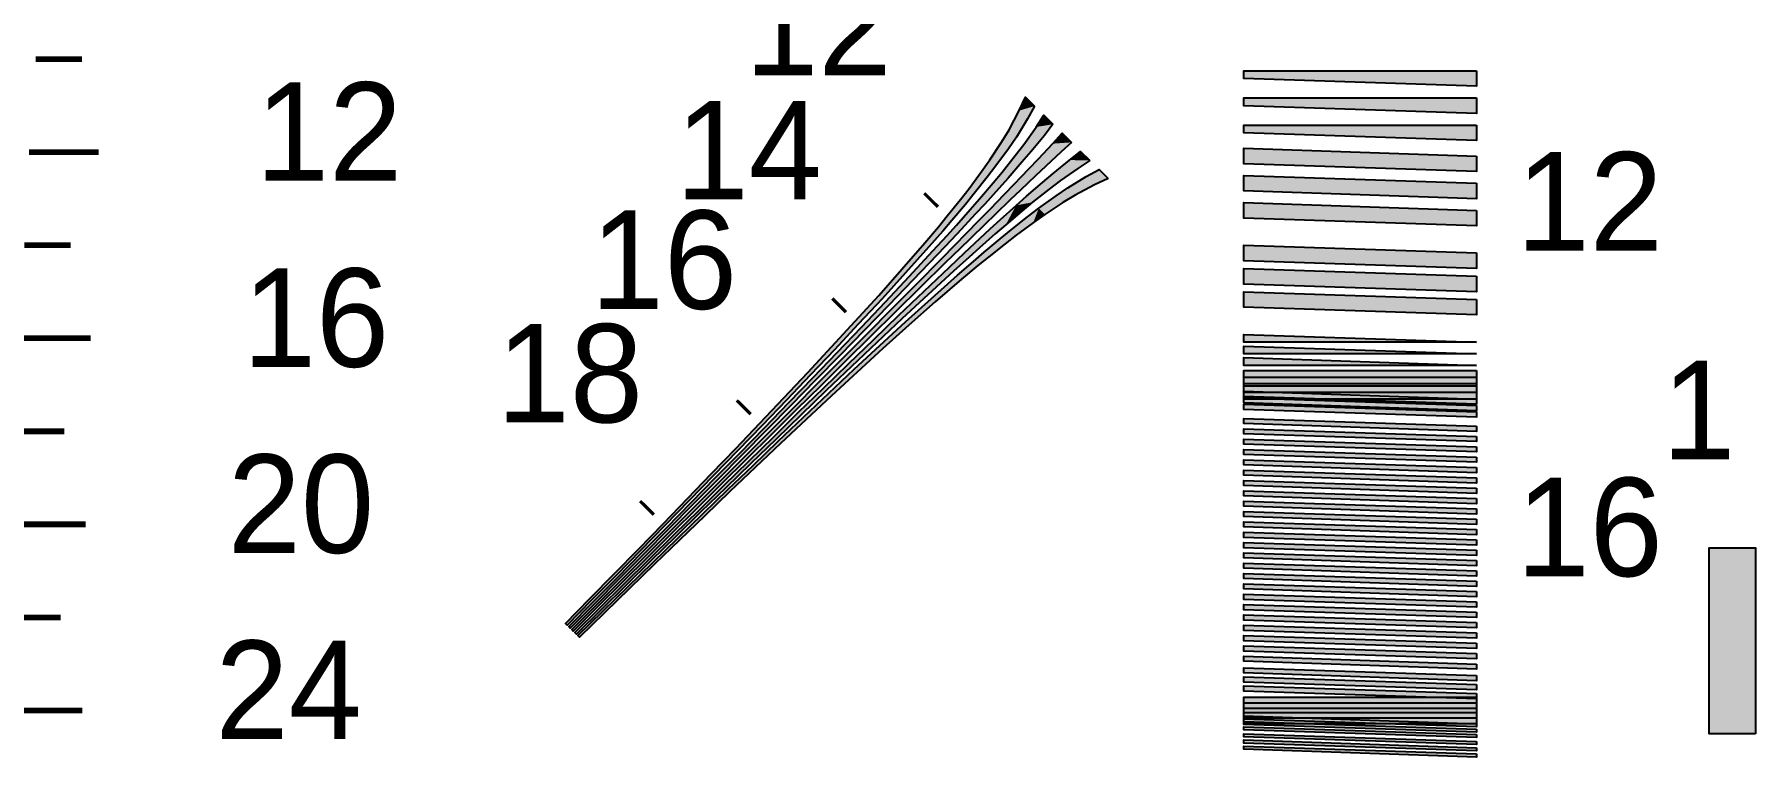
# Model space of a CAD drawing. Header units: millimetres. Extents: x 0 to 791, y 0 to 492.
# Drawn here: x 451.5 to 599.6, y 332.6 to 394.3 of the extents above; entities that cross this region are included whole.
import ezdxf

# ---------------------------------------------------------------- set-up
doc = ezdxf.new("R2010")
doc.units = ezdxf.units.MM
for name, color, linetype in [('CENTER', 7, 'Continuous'), ('LABELS', 7, 'Continuous'), ('PERIPHERY', 7, 'Continuous')]:
    doc.layers.add(name, color=color, linetype=linetype)

msp = doc.modelspace()

# ---------------------------------------------------------------- hatches: boundary and pattern name
at = {"layer": 'CENTER', "true_color": 0x000000}
h = msp.add_hatch(color=7, dxfattribs=at)
h.dxf.hatch_style = 1
h.paths.add_polyline_path([(599.56, 334.13), (595.56, 334.13), (595.56, 350.12), (599.56, 350.12), (599.56, 334.13)])
at = {"layer": 'PERIPHERY', "true_color": 0x000000}
h = msp.add_hatch(color=7, dxfattribs=at)
h.dxf.hatch_style = 1
h.paths.add_polyline_path([(575.56, 391.13), (575.56, 389.79), (555.56, 390.46), (555.56, 391.13), (575.56, 391.13)])
h = msp.add_hatch(color=7, dxfattribs=at)
h.dxf.hatch_style = 1
h.paths.add_polyline_path([(537.56, 388.09), (536.96, 386.99), (535.99, 385.42), (535.3, 384.42), (534.23, 382.94), (533.49, 381.98), (532.37, 380.57), (531.61, 379.63), (530.44, 378.25), (529.66, 377.34), (528.47, 375.98), (526.47, 373.75), (524.44, 371.53), (522.4, 369.33), (520.35, 367.14), (518.28, 364.97), (516.21, 362.8), (514.13, 360.63), (512.04, 358.48), (509.95, 356.32), (507.86, 354.17), (505.77, 352.03), (503.67, 349.88), (501.57, 347.74), (499.46, 345.61), (497.36, 343.47), (497.23, 343.6), (499.32, 345.74), (501.42, 347.89), (503.52, 350.03), (505.61, 352.18), (507.7, 354.34), (509.78, 356.5), (511.86, 358.66), (513.93, 360.83), (516, 363.01), (518.06, 365.19), (520.1, 367.38), (522.14, 369.59), (524.16, 371.81), (526.15, 374.06), (528.12, 376.33), (529.28, 377.72), (530.05, 378.64), (531.18, 380.06), (531.92, 381.01), (533, 382.47), (533.7, 383.46), (534.71, 385), (535.36, 386.05), (536.24, 387.7), (536.77, 388.87), (537.56, 388.09)])
h = msp.add_hatch(color=7, dxfattribs=at)
h.dxf.hatch_style = 1
h.paths.add_polyline_path([(575.56, 388.79), (575.56, 387.46), (555.56, 388.12), (555.56, 388.79), (575.56, 388.79)])
h = msp.add_hatch(color=7, dxfattribs=at)
h.dxf.hatch_style = 1
h.paths.add_polyline_path([(539.14, 386.53), (538.4, 385.57), (537.25, 384.18), (536.47, 383.26), (535.29, 381.9), (534.48, 381.01), (533.27, 379.67), (532.46, 378.79), (531.23, 377.47), (530.41, 376.6), (529.18, 375.29), (527.1, 373.12), (525.02, 370.96), (522.93, 368.81), (520.84, 366.66), (518.73, 364.52), (516.63, 362.38), (514.53, 360.24), (512.42, 358.11), (510.31, 355.98), (508.2, 353.85), (506.08, 351.72), (503.97, 349.59), (501.85, 347.46), (499.74, 345.33), (497.62, 343.21), (497.49, 343.34), (499.6, 345.47), (501.71, 347.6), (503.82, 349.74), (505.93, 351.87), (508.03, 354.01), (510.13, 356.15), (512.23, 358.29), (514.33, 360.44), (516.42, 362.59), (518.51, 364.74), (520.59, 366.9), (522.66, 369.07), (524.73, 371.25), (526.78, 373.43), (528.82, 375.64), (530.03, 376.97), (530.84, 377.86), (532.03, 379.21), (532.82, 380.12), (533.99, 381.5), (534.76, 382.42), (535.89, 383.84), (536.62, 384.8), (537.68, 386.29), (538.35, 387.31), (539.14, 386.53)])
h = msp.add_hatch(color=7, dxfattribs=at)
h.dxf.hatch_style = 1
h.paths.add_polyline_path([(575.56, 386.46), (575.56, 385.13), (555.56, 385.79), (555.56, 386.46), (575.56, 386.46)])
h = msp.add_hatch(color=7, dxfattribs=at)
h.dxf.hatch_style = 1
h.paths.add_polyline_path([(540.72, 384.97), (539.84, 384.15), (538.52, 382.93), (537.65, 382.1), (536.34, 380.86), (535.47, 380.03), (534.18, 378.78), (533.31, 377.95), (532.02, 376.69), (531.17, 375.85), (529.87, 374.6), (527.73, 372.5), (525.59, 370.4), (523.45, 368.29), (521.32, 366.18), (519.19, 364.07), (517.05, 361.96), (514.92, 359.85), (512.79, 357.74), (510.66, 355.63), (508.53, 353.52), (506.4, 351.4), (504.27, 349.29), (502.14, 347.18), (500.01, 345.06), (497.89, 342.95), (497.75, 343.08), (499.88, 345.2), (502, 347.32), (504.12, 349.44), (506.24, 351.56), (508.36, 353.68), (510.48, 355.8), (512.6, 357.93), (514.72, 360.05), (516.84, 362.17), (518.96, 364.3), (521.08, 366.42), (523.19, 368.55), (525.31, 370.68), (527.42, 372.81), (529.53, 374.94), (530.79, 376.23), (531.63, 377.08), (532.89, 378.37), (533.73, 379.23), (534.98, 380.52), (535.81, 381.38), (537.06, 382.68), (537.89, 383.55), (539.12, 384.86), (539.93, 385.75), (540.72, 384.97)])
h = msp.add_hatch(color=7, dxfattribs=at)
h.dxf.hatch_style = 1
h.paths.add_polyline_path([(542.31, 383.41), (541.28, 382.73), (539.78, 381.68), (538.82, 380.95), (537.39, 379.82), (536.46, 379.06), (535.08, 377.89), (534.17, 377.11), (532.82, 375.91), (531.92, 375.11), (530.58, 373.91), (528.37, 371.87), (526.17, 369.83), (523.99, 367.77), (521.81, 365.7), (519.64, 363.63), (517.47, 361.55), (515.32, 359.46), (513.16, 357.37), (511.01, 355.28), (508.86, 353.19), (506.72, 351.09), (504.57, 348.99), (502.43, 346.89), (500.29, 344.79), (498.15, 342.69), (498.02, 342.82), (500.15, 344.93), (502.29, 347.03), (504.42, 349.14), (506.56, 351.25), (508.7, 353.35), (510.84, 355.46), (512.98, 357.56), (515.12, 359.66), (517.26, 361.76), (519.41, 363.85), (521.56, 365.94), (523.72, 368.03), (525.88, 370.11), (528.05, 372.19), (530.23, 374.25), (531.54, 375.48), (532.42, 376.3), (533.74, 377.53), (534.63, 378.34), (535.97, 379.55), (536.87, 380.34), (538.23, 381.53), (539.15, 382.3), (540.56, 383.45), (541.52, 384.19), (542.31, 383.41)])
h = msp.add_hatch(color=7, dxfattribs=at)
h.dxf.hatch_style = 1
h.paths.add_polyline_path([(575.56, 383.79), (575.56, 382.46), (555.56, 383.13), (555.56, 384.46), (575.56, 383.79)])
h = msp.add_hatch(color=7, dxfattribs=at)
h.dxf.hatch_style = 1
h.paths.add_polyline_path([(543.89, 381.85), (542.71, 381.32), (541.05, 380.43), (539.99, 379.79), (538.45, 378.78), (537.45, 378.08), (535.98, 377), (535.02, 376.26), (533.61, 375.13), (532.67, 374.37), (531.28, 373.21), (529, 371.25), (526.74, 369.26), (524.51, 367.25), (522.29, 365.22), (520.09, 363.18), (517.9, 361.13), (515.71, 359.07), (513.53, 357.01), (511.36, 354.94), (509.19, 352.86), (507.03, 350.78), (504.87, 348.7), (502.72, 346.61), (500.56, 344.52), (498.41, 342.43), (498.28, 342.56), (500.43, 344.65), (502.57, 346.75), (504.72, 348.84), (506.87, 350.93), (509.03, 353.02), (511.19, 355.11), (513.35, 357.19), (515.51, 359.27), (517.69, 361.34), (519.86, 363.4), (522.05, 365.46), (524.24, 367.51), (526.46, 369.54), (528.68, 371.56), (530.93, 373.56), (532.29, 374.74), (533.21, 375.52), (534.6, 376.68), (535.53, 377.44), (536.95, 378.57), (537.92, 379.3), (539.4, 380.37), (540.42, 381.05), (541.99, 382.03), (543.1, 382.63), (543.89, 381.85)])
h = msp.add_hatch(color=7, dxfattribs=at)
h.dxf.hatch_style = 1
h.paths.add_polyline_path([(575.56, 381.46), (575.56, 380.12), (555.56, 380.79), (555.56, 382.12), (575.56, 381.46)])
h = msp.add_hatch(color=7, dxfattribs=at)
h.dxf.hatch_style = 1
h.paths.add_polyline_path([(575.56, 379.12), (575.56, 377.79), (555.56, 378.46), (555.56, 379.79), (575.56, 379.12)])
h = msp.add_hatch(color=7, dxfattribs=at)
h.dxf.hatch_style = 1
h.paths.add_polyline_path([(575.56, 375.46), (575.56, 374.13), (555.56, 374.79), (555.56, 376.12), (575.56, 375.46)])
h = msp.add_hatch(color=7, dxfattribs=at)
h.dxf.hatch_style = 1
h.paths.add_polyline_path([(575.56, 373.46), (575.56, 372.13), (555.56, 372.79), (555.56, 374.12), (575.56, 373.46)])
h = msp.add_hatch(color=7, dxfattribs=at)
h.dxf.hatch_style = 1
h.paths.add_polyline_path([(575.56, 371.46), (575.56, 370.13), (555.56, 370.79), (555.56, 372.12), (575.56, 371.46)])
h = msp.add_hatch(color=7, dxfattribs=at)
h.dxf.hatch_style = 1
h.paths.add_polyline_path([(575.56, 367.79), (555.56, 367.79), (555.56, 368.46), (575.56, 367.79)])
h = msp.add_hatch(color=7, dxfattribs=at)
h.dxf.hatch_style = 1
h.paths.add_polyline_path([(575.56, 366.79), (555.56, 366.79), (555.56, 367.46), (575.56, 366.79)])
h = msp.add_hatch(color=7, dxfattribs=at)
h.dxf.hatch_style = 1
h.paths.add_polyline_path([(575.56, 365.79), (555.56, 365.79), (555.56, 366.46), (575.56, 365.79)])
h = msp.add_hatch(color=7, dxfattribs=at)
h.dxf.hatch_style = 1
h.paths.add_polyline_path([(575.56, 365.35), (575.56, 364.01), (555.56, 364.01), (555.56, 365.35), (575.56, 365.35)])
h = msp.add_hatch(color=7, dxfattribs=at)
h.dxf.hatch_style = 1
h.paths.add_polyline_path([(575.56, 364.79), (575.56, 363.46), (555.56, 363.46), (555.56, 364.79), (575.56, 364.79)])
h = msp.add_hatch(color=7, dxfattribs=at)
h.dxf.hatch_style = 1
h.paths.add_polyline_path([(575.56, 364.24), (575.56, 362.9), (555.56, 362.9), (555.56, 364.24), (575.56, 364.24)])
h = msp.add_hatch(color=7, dxfattribs=at)
h.dxf.hatch_style = 1
h.paths.add_polyline_path([(575.56, 362.9), (575.56, 362.46), (555.56, 363.12), (555.56, 363.57), (575.56, 362.9)])
h = msp.add_hatch(color=7, dxfattribs=at)
h.dxf.hatch_style = 1
h.paths.add_polyline_path([(575.56, 362.35), (575.56, 361.9), (555.56, 362.57), (555.56, 363.01), (575.56, 362.35)])
h = msp.add_hatch(color=7, dxfattribs=at)
h.dxf.hatch_style = 1
h.paths.add_polyline_path([(575.56, 361.79), (575.56, 361.35), (555.56, 362.01), (555.56, 362.46), (575.56, 361.79)])
h = msp.add_hatch(color=7, dxfattribs=at)
h.dxf.hatch_style = 1
h.paths.add_polyline_path([(575.56, 360.57), (575.56, 360.12), (555.56, 360.79), (555.56, 361.24), (575.56, 360.57)])
h = msp.add_hatch(color=7, dxfattribs=at)
h.dxf.hatch_style = 1
h.paths.add_polyline_path([(575.56, 359.68), (575.56, 359.24), (555.56, 359.9), (555.56, 360.35), (575.56, 359.68)])
h = msp.add_hatch(color=7, dxfattribs=at)
h.dxf.hatch_style = 1
h.paths.add_polyline_path([(575.56, 358.79), (575.56, 358.35), (555.56, 359.01), (555.56, 359.46), (575.56, 358.79)])
h = msp.add_hatch(color=7, dxfattribs=at)
h.dxf.hatch_style = 1
h.paths.add_polyline_path([(575.56, 357.9), (575.56, 357.46), (555.56, 358.12), (555.56, 358.57), (575.56, 357.9)])
h = msp.add_hatch(color=7, dxfattribs=at)
h.dxf.hatch_style = 1
h.paths.add_polyline_path([(575.56, 357.01), (575.56, 356.57), (555.56, 357.24), (555.56, 357.68), (575.56, 357.01)])
h = msp.add_hatch(color=7, dxfattribs=at)
h.dxf.hatch_style = 1
h.paths.add_polyline_path([(575.56, 356.12), (575.56, 355.68), (555.56, 356.35), (555.56, 356.79), (575.56, 356.12)])
h = msp.add_hatch(color=7, dxfattribs=at)
h.dxf.hatch_style = 1
h.paths.add_polyline_path([(575.56, 355.24), (575.56, 354.79), (555.56, 355.46), (555.56, 355.9), (575.56, 355.24)])
h = msp.add_hatch(color=7, dxfattribs=at)
h.dxf.hatch_style = 1
h.paths.add_polyline_path([(575.56, 354.35), (575.56, 353.9), (555.56, 354.57), (555.56, 355.01), (575.56, 354.35)])
h = msp.add_hatch(color=7, dxfattribs=at)
h.dxf.hatch_style = 1
h.paths.add_polyline_path([(575.56, 353.46), (575.56, 353.01), (555.56, 353.68), (555.56, 354.12), (575.56, 353.46)])
h = msp.add_hatch(color=7, dxfattribs=at)
h.dxf.hatch_style = 1
h.paths.add_polyline_path([(575.56, 352.57), (575.56, 352.12), (555.56, 352.79), (555.56, 353.24), (575.56, 352.57)])
h = msp.add_hatch(color=7, dxfattribs=at)
h.dxf.hatch_style = 1
h.paths.add_polyline_path([(575.56, 351.68), (575.56, 351.24), (555.56, 351.9), (555.56, 352.35), (575.56, 351.68)])
h = msp.add_hatch(color=7, dxfattribs=at)
h.dxf.hatch_style = 1
h.paths.add_polyline_path([(575.56, 350.79), (575.56, 350.35), (555.56, 351.01), (555.56, 351.46), (575.56, 350.79)])
h = msp.add_hatch(color=7, dxfattribs=at)
h.dxf.hatch_style = 1
h.paths.add_polyline_path([(575.56, 349.9), (575.56, 349.46), (555.56, 350.12), (555.56, 350.57), (575.56, 349.9)])
h = msp.add_hatch(color=7, dxfattribs=at)
h.dxf.hatch_style = 1
h.paths.add_polyline_path([(575.56, 349.01), (575.56, 348.57), (555.56, 349.24), (555.56, 349.68), (575.56, 349.01)])
h = msp.add_hatch(color=7, dxfattribs=at)
h.dxf.hatch_style = 1
h.paths.add_polyline_path([(575.56, 348.12), (575.56, 347.68), (555.56, 348.35), (555.56, 348.79), (575.56, 348.12)])
h = msp.add_hatch(color=7, dxfattribs=at)
h.dxf.hatch_style = 1
h.paths.add_polyline_path([(575.56, 347.24), (575.56, 346.79), (555.56, 347.46), (555.56, 347.9), (575.56, 347.24)])
h = msp.add_hatch(color=7, dxfattribs=at)
h.dxf.hatch_style = 1
h.paths.add_polyline_path([(575.56, 346.35), (575.56, 345.9), (555.56, 346.57), (555.56, 347.01), (575.56, 346.35)])
h = msp.add_hatch(color=7, dxfattribs=at)
h.dxf.hatch_style = 1
h.paths.add_polyline_path([(575.56, 345.46), (575.56, 345.01), (555.56, 345.68), (555.56, 346.12), (575.56, 345.46)])
h = msp.add_hatch(color=7, dxfattribs=at)
h.dxf.hatch_style = 1
h.paths.add_polyline_path([(575.56, 344.57), (575.56, 344.12), (555.56, 344.79), (555.56, 345.24), (575.56, 344.57)])
h = msp.add_hatch(color=7, dxfattribs=at)
h.dxf.hatch_style = 1
h.paths.add_polyline_path([(575.56, 343.68), (575.56, 343.24), (555.56, 343.9), (555.56, 344.35), (575.56, 343.68)])
h = msp.add_hatch(color=7, dxfattribs=at)
h.dxf.hatch_style = 1
h.paths.add_polyline_path([(575.56, 342.79), (575.56, 342.35), (555.56, 343.01), (555.56, 343.46), (575.56, 342.79)])
h = msp.add_hatch(color=7, dxfattribs=at)
h.dxf.hatch_style = 1
h.paths.add_polyline_path([(575.56, 341.9), (575.56, 341.46), (555.56, 342.12), (555.56, 342.57), (575.56, 341.9)])
h = msp.add_hatch(color=7, dxfattribs=at)
h.dxf.hatch_style = 1
h.paths.add_polyline_path([(575.56, 341.01), (575.56, 340.57), (555.56, 341.23), (555.56, 341.68), (575.56, 341.01)])
h = msp.add_hatch(color=7, dxfattribs=at)
h.dxf.hatch_style = 1
h.paths.add_polyline_path([(575.56, 340.12), (575.56, 339.68), (555.56, 340.35), (555.56, 340.79), (575.56, 340.12)])
h = msp.add_hatch(color=7, dxfattribs=at)
h.dxf.hatch_style = 1
h.paths.add_polyline_path([(575.56, 339.12), (575.56, 338.68), (555.56, 339.35), (555.56, 339.79), (575.56, 339.12)])
h = msp.add_hatch(color=7, dxfattribs=at)
h.dxf.hatch_style = 1
h.paths.add_polyline_path([(575.56, 338.35), (575.56, 337.9), (555.56, 338.57), (555.56, 339.01), (575.56, 338.35)])
h = msp.add_hatch(color=7, dxfattribs=at)
h.dxf.hatch_style = 1
h.paths.add_polyline_path([(575.56, 337.57), (575.56, 337.12), (555.56, 337.79), (555.56, 338.24), (575.56, 337.57)])
h = msp.add_hatch(color=7, dxfattribs=at)
h.dxf.hatch_style = 1
h.paths.add_polyline_path([(575.56, 337.26), (575.56, 335.92), (555.56, 335.92), (555.56, 337.26), (575.56, 337.26)])
h = msp.add_hatch(color=7, dxfattribs=at)
h.dxf.hatch_style = 1
h.paths.add_polyline_path([(575.56, 336.79), (575.56, 335.46), (555.56, 335.46), (555.56, 336.79), (575.56, 336.79)])
h = msp.add_hatch(color=7, dxfattribs=at)
h.dxf.hatch_style = 1
h.paths.add_polyline_path([(575.56, 336.32), (575.56, 334.99), (555.56, 334.99), (555.56, 336.32), (575.56, 336.32)])
h = msp.add_hatch(color=7, dxfattribs=at)
h.dxf.hatch_style = 1
h.paths.add_polyline_path([(575.56, 334.99), (575.56, 334.72), (555.56, 335.39), (555.56, 335.66), (575.56, 334.99)])
h = msp.add_hatch(color=7, dxfattribs=at)
h.dxf.hatch_style = 1
h.paths.add_polyline_path([(575.56, 334.53), (575.56, 334.26), (555.56, 334.93), (555.56, 335.19), (575.56, 334.53)])
h = msp.add_hatch(color=7, dxfattribs=at)
h.dxf.hatch_style = 1
h.paths.add_polyline_path([(575.56, 334.06), (575.56, 333.79), (555.56, 334.46), (555.56, 334.73), (575.56, 334.06)])
h = msp.add_hatch(color=7, dxfattribs=at)
h.dxf.hatch_style = 1
h.paths.add_polyline_path([(575.56, 333.46), (575.56, 333.19), (555.56, 333.86), (555.56, 334.12), (575.56, 333.46)])
h = msp.add_hatch(color=7, dxfattribs=at)
h.dxf.hatch_style = 1
h.paths.add_polyline_path([(575.56, 332.92), (575.56, 332.66), (555.56, 333.32), (555.56, 333.59), (575.56, 332.92)])
h = msp.add_hatch(color=7, dxfattribs=at)
h.dxf.hatch_style = 1
h.paths.add_polyline_path([(575.56, 332.39), (575.56, 332.12), (555.56, 332.79), (555.56, 333.06), (575.56, 332.39)])

# ---------------------------------------------------------------- linework, layer by layer
at = {"layer": 'CENTER', "color": 250, "lineweight": 35, "const_width": 0.5}
for points in [[(451.64, 392.13), (455.64, 392.13)], [(451.07, 384.12), (457.07, 384.12)], [(450.67, 376.13), (454.67, 376.13)], [(450.37, 368.13), (456.37, 368.13)], [(450.13, 360.12), (454.13, 360.12)], [(449.94, 352.13), (455.94, 352.13)], [(449.79, 344.12), (453.79, 344.12)], [(449.66, 336.12), (455.66, 336.12)]]:
    msp.add_lwpolyline(points, dxfattribs=at)
at = {"layer": 'CENTER', "color": 250}
msp.add_lwpolyline([(599.56, 334.13), (595.56, 334.13), (595.56, 350.12), (599.56, 350.12), (599.56, 334.13)], close=True, dxfattribs=at)
at = {"layer": 'CENTER', "color": 250, "true_color": 0x000000}
for points in [[(599.56, 334.13), (599.56, 350.12), (595.56, 350.12)], [(595.56, 350.12), (595.56, 334.13), (599.56, 334.13)]]:
    msp.add_solid(points, dxfattribs=at)
at = {"layer": 'PERIPHERY', "color": 250}
for points in [[(575.56, 391.13), (575.56, 389.79), (555.56, 390.46), (555.56, 391.13), (575.56, 391.13)], [(537.56, 388.09), (536.96, 386.99), (535.99, 385.42), (535.3, 384.42), (534.23, 382.94), (533.49, 381.98), (532.37, 380.57), (531.61, 379.63), (530.44, 378.25), (529.66, 377.34), (528.47, 375.98), (526.47, 373.75), (524.44, 371.53), (522.4, 369.33), (520.35, 367.14), (518.28, 364.97), (516.21, 362.8), (514.13, 360.63), (512.04, 358.48), (509.95, 356.32), (507.86, 354.17), (505.77, 352.03), (503.67, 349.88), (501.57, 347.74), (499.46, 345.61), (497.36, 343.47), (497.23, 343.6), (499.32, 345.74), (501.42, 347.89), (503.52, 350.03), (505.61, 352.18), (507.7, 354.34), (509.78, 356.5), (511.86, 358.66), (513.93, 360.83), (516, 363.01), (518.06, 365.19), (520.1, 367.38), (522.14, 369.59), (524.16, 371.81), (526.15, 374.06), (528.12, 376.33), (529.28, 377.72), (530.05, 378.64), (531.18, 380.06), (531.92, 381.01), (533, 382.47), (533.7, 383.46), (534.71, 385), (535.36, 386.05), (536.24, 387.7), (536.77, 388.87), (537.56, 388.09)], [(575.56, 388.79), (575.56, 387.46), (555.56, 388.12), (555.56, 388.79), (575.56, 388.79)], [(539.14, 386.53), (538.4, 385.57), (537.25, 384.18), (536.47, 383.26), (535.29, 381.9), (534.48, 381.01), (533.27, 379.67), (532.46, 378.79), (531.23, 377.47), (530.41, 376.6), (529.18, 375.29), (527.1, 373.12), (525.02, 370.96), (522.93, 368.81), (520.84, 366.66), (518.73, 364.52), (516.63, 362.38), (514.53, 360.24), (512.42, 358.11), (510.31, 355.98), (508.2, 353.85), (506.08, 351.72), (503.97, 349.59), (501.85, 347.46), (499.74, 345.33), (497.62, 343.21), (497.49, 343.34), (499.6, 345.47), (501.71, 347.6), (503.82, 349.74), (505.93, 351.87), (508.03, 354.01), (510.13, 356.15), (512.23, 358.29), (514.33, 360.44), (516.42, 362.59), (518.51, 364.74), (520.59, 366.9), (522.66, 369.07), (524.73, 371.25), (526.78, 373.43), (528.82, 375.64), (530.03, 376.97), (530.84, 377.86), (532.03, 379.21), (532.82, 380.12), (533.99, 381.5), (534.76, 382.42), (535.89, 383.84), (536.62, 384.8), (537.68, 386.29), (538.35, 387.31), (539.14, 386.53)], [(575.56, 386.46), (575.56, 385.13), (555.56, 385.79), (555.56, 386.46), (575.56, 386.46)], [(540.72, 384.97), (539.84, 384.15), (538.52, 382.93), (537.65, 382.1), (536.34, 380.86), (535.47, 380.03), (534.18, 378.78), (533.31, 377.95), (532.02, 376.69), (531.17, 375.85), (529.87, 374.6), (527.73, 372.5), (525.59, 370.4), (523.45, 368.29), (521.32, 366.18), (519.19, 364.07), (517.05, 361.96), (514.92, 359.85), (512.79, 357.74), (510.66, 355.63), (508.53, 353.52), (506.4, 351.4), (504.27, 349.29), (502.14, 347.18), (500.01, 345.06), (497.89, 342.95), (497.75, 343.08), (499.88, 345.2), (502, 347.32), (504.12, 349.44), (506.24, 351.56), (508.36, 353.68), (510.48, 355.8), (512.6, 357.93), (514.72, 360.05), (516.84, 362.17), (518.96, 364.3), (521.08, 366.42), (523.19, 368.55), (525.31, 370.68), (527.42, 372.81), (529.53, 374.94), (530.79, 376.23), (531.63, 377.08), (532.89, 378.37), (533.73, 379.23), (534.98, 380.52), (535.81, 381.38), (537.06, 382.68), (537.89, 383.55), (539.12, 384.86), (539.93, 385.75), (540.72, 384.97)], [(542.31, 383.41), (541.28, 382.73), (539.78, 381.68), (538.82, 380.95), (537.39, 379.82), (536.46, 379.06), (535.08, 377.89), (534.17, 377.11), (532.82, 375.91), (531.92, 375.11), (530.58, 373.91), (528.37, 371.87), (526.17, 369.83), (523.99, 367.77), (521.81, 365.7), (519.64, 363.63), (517.47, 361.55), (515.32, 359.46), (513.16, 357.37), (511.01, 355.28), (508.86, 353.19), (506.72, 351.09), (504.57, 348.99), (502.43, 346.89), (500.29, 344.79), (498.15, 342.69), (498.02, 342.82), (500.15, 344.93), (502.29, 347.03), (504.42, 349.14), (506.56, 351.25), (508.7, 353.35), (510.84, 355.46), (512.98, 357.56), (515.12, 359.66), (517.26, 361.76), (519.41, 363.85), (521.56, 365.94), (523.72, 368.03), (525.88, 370.11), (528.05, 372.19), (530.23, 374.25), (531.54, 375.48), (532.42, 376.3), (533.74, 377.53), (534.63, 378.34), (535.97, 379.55), (536.87, 380.34), (538.23, 381.53), (539.15, 382.3), (540.56, 383.45), (541.52, 384.19), (542.31, 383.41)], [(575.56, 383.79), (575.56, 382.46), (555.56, 383.13), (555.56, 384.46), (575.56, 383.79)], [(543.89, 381.85), (542.71, 381.32), (541.05, 380.43), (539.99, 379.79), (538.45, 378.78), (537.45, 378.08), (535.98, 377), (535.02, 376.26), (533.61, 375.13), (532.67, 374.37), (531.28, 373.21), (529, 371.25), (526.74, 369.26), (524.51, 367.25), (522.29, 365.22), (520.09, 363.18), (517.9, 361.13), (515.71, 359.07), (513.53, 357.01), (511.36, 354.94), (509.19, 352.86), (507.03, 350.78), (504.87, 348.7), (502.72, 346.61), (500.56, 344.52), (498.41, 342.43), (498.28, 342.56), (500.43, 344.65), (502.57, 346.75), (504.72, 348.84), (506.87, 350.93), (509.03, 353.02), (511.19, 355.11), (513.35, 357.19), (515.51, 359.27), (517.69, 361.34), (519.86, 363.4), (522.05, 365.46), (524.24, 367.51), (526.46, 369.54), (528.68, 371.56), (530.93, 373.56), (532.29, 374.74), (533.21, 375.52), (534.6, 376.68), (535.53, 377.44), (536.95, 378.57), (537.92, 379.3), (539.4, 380.37), (540.42, 381.05), (541.99, 382.03), (543.1, 382.63), (543.89, 381.85)], [(575.56, 381.46), (575.56, 380.12), (555.56, 380.79), (555.56, 382.12), (575.56, 381.46)], [(575.56, 379.12), (575.56, 377.79), (555.56, 378.46), (555.56, 379.79), (575.56, 379.12)], [(575.56, 375.46), (575.56, 374.13), (555.56, 374.79), (555.56, 376.12), (575.56, 375.46)], [(575.56, 373.46), (575.56, 372.13), (555.56, 372.79), (555.56, 374.12), (575.56, 373.46)], [(575.56, 371.46), (575.56, 370.13), (555.56, 370.79), (555.56, 372.12), (575.56, 371.46)], [(575.56, 367.79), (555.56, 367.79), (555.56, 368.46), (575.56, 367.79)], [(575.56, 366.79), (555.56, 366.79), (555.56, 367.46), (575.56, 366.79)], [(575.56, 365.79), (555.56, 365.79), (555.56, 366.46), (575.56, 365.79)], [(575.56, 365.35), (575.56, 364.01), (555.56, 364.01), (555.56, 365.35), (575.56, 365.35)], [(575.56, 364.79), (575.56, 363.46), (555.56, 363.46), (555.56, 364.79), (575.56, 364.79)], [(575.56, 364.24), (575.56, 362.9), (555.56, 362.9), (555.56, 364.24), (575.56, 364.24)], [(575.56, 362.9), (575.56, 362.46), (555.56, 363.12), (555.56, 363.57), (575.56, 362.9)], [(575.56, 362.35), (575.56, 361.9), (555.56, 362.57), (555.56, 363.01), (575.56, 362.35)], [(575.56, 361.79), (575.56, 361.35), (555.56, 362.01), (555.56, 362.46), (575.56, 361.79)], [(575.56, 360.57), (575.56, 360.12), (555.56, 360.79), (555.56, 361.24), (575.56, 360.57)], [(575.56, 359.68), (575.56, 359.24), (555.56, 359.9), (555.56, 360.35), (575.56, 359.68)], [(575.56, 358.79), (575.56, 358.35), (555.56, 359.01), (555.56, 359.46), (575.56, 358.79)], [(575.56, 357.9), (575.56, 357.46), (555.56, 358.12), (555.56, 358.57), (575.56, 357.9)], [(575.56, 357.01), (575.56, 356.57), (555.56, 357.24), (555.56, 357.68), (575.56, 357.01)], [(575.56, 356.12), (575.56, 355.68), (555.56, 356.35), (555.56, 356.79), (575.56, 356.12)], [(575.56, 355.24), (575.56, 354.79), (555.56, 355.46), (555.56, 355.9), (575.56, 355.24)], [(575.56, 354.35), (575.56, 353.9), (555.56, 354.57), (555.56, 355.01), (575.56, 354.35)], [(575.56, 353.46), (575.56, 353.01), (555.56, 353.68), (555.56, 354.12), (575.56, 353.46)], [(575.56, 352.57), (575.56, 352.12), (555.56, 352.79), (555.56, 353.24), (575.56, 352.57)], [(575.56, 351.68), (575.56, 351.24), (555.56, 351.9), (555.56, 352.35), (575.56, 351.68)], [(575.56, 350.79), (575.56, 350.35), (555.56, 351.01), (555.56, 351.46), (575.56, 350.79)], [(575.56, 349.9), (575.56, 349.46), (555.56, 350.12), (555.56, 350.57), (575.56, 349.9)], [(575.56, 349.01), (575.56, 348.57), (555.56, 349.24), (555.56, 349.68), (575.56, 349.01)], [(575.56, 348.12), (575.56, 347.68), (555.56, 348.35), (555.56, 348.79), (575.56, 348.12)], [(575.56, 347.24), (575.56, 346.79), (555.56, 347.46), (555.56, 347.9), (575.56, 347.24)], [(575.56, 346.35), (575.56, 345.9), (555.56, 346.57), (555.56, 347.01), (575.56, 346.35)], [(575.56, 345.46), (575.56, 345.01), (555.56, 345.68), (555.56, 346.12), (575.56, 345.46)], [(575.56, 344.57), (575.56, 344.12), (555.56, 344.79), (555.56, 345.24), (575.56, 344.57)], [(575.56, 343.68), (575.56, 343.24), (555.56, 343.9), (555.56, 344.35), (575.56, 343.68)], [(575.56, 342.79), (575.56, 342.35), (555.56, 343.01), (555.56, 343.46), (575.56, 342.79)], [(575.56, 341.9), (575.56, 341.46), (555.56, 342.12), (555.56, 342.57), (575.56, 341.9)], [(575.56, 341.01), (575.56, 340.57), (555.56, 341.23), (555.56, 341.68), (575.56, 341.01)], [(575.56, 340.12), (575.56, 339.68), (555.56, 340.35), (555.56, 340.79), (575.56, 340.12)], [(575.56, 339.12), (575.56, 338.68), (555.56, 339.35), (555.56, 339.79), (575.56, 339.12)], [(575.56, 338.35), (575.56, 337.9), (555.56, 338.57), (555.56, 339.01), (575.56, 338.35)], [(575.56, 337.57), (575.56, 337.12), (555.56, 337.79), (555.56, 338.24), (575.56, 337.57)], [(575.56, 337.26), (575.56, 335.92), (555.56, 335.92), (555.56, 337.26), (575.56, 337.26)], [(575.56, 336.79), (575.56, 335.46), (555.56, 335.46), (555.56, 336.79), (575.56, 336.79)], [(575.56, 336.32), (575.56, 334.99), (555.56, 334.99), (555.56, 336.32), (575.56, 336.32)], [(575.56, 334.99), (575.56, 334.72), (555.56, 335.39), (555.56, 335.66), (575.56, 334.99)], [(575.56, 334.53), (575.56, 334.26), (555.56, 334.93), (555.56, 335.19), (575.56, 334.53)], [(575.56, 334.06), (575.56, 333.79), (555.56, 334.46), (555.56, 334.73), (575.56, 334.06)], [(575.56, 333.46), (575.56, 333.19), (555.56, 333.86), (555.56, 334.12), (575.56, 333.46)], [(575.56, 332.92), (575.56, 332.66), (555.56, 333.32), (555.56, 333.59), (575.56, 332.92)], [(575.56, 332.39), (575.56, 332.12), (555.56, 332.79), (555.56, 333.06), (575.56, 332.39)]]:
    msp.add_lwpolyline(points, close=True, dxfattribs=at)
at = {"layer": 'PERIPHERY', "color": 250, "lineweight": 35, "const_width": 0.278}
for points in [[(528.07, 380.59), (529.25, 379.42)], [(520.16, 371.54), (521.35, 370.37)], [(511.95, 362.78), (513.14, 361.61)], [(503.63, 354.13), (504.82, 352.96)]]:
    msp.add_lwpolyline(points, dxfattribs=at)
at = {"layer": 'PERIPHERY', "color": 250, "true_color": 0x000000}
for points in [[(575.56, 391.13), (555.56, 391.13), (555.56, 390.46)], [(555.56, 390.46), (575.56, 389.79), (575.56, 391.13)], [(537.56, 388.09), (531.18, 380.06), (524.44, 371.53)], [(537.56, 388.09), (524.44, 371.53), (526.47, 373.75)], [(537.56, 388.09), (526.47, 373.75), (528.47, 375.98)], [(537.56, 388.09), (528.47, 375.98), (529.66, 377.34)], [(537.56, 388.09), (529.66, 377.34), (530.44, 378.25)], [(537.56, 388.09), (530.44, 378.25), (531.61, 379.63)], [(537.56, 388.09), (531.92, 381.01), (531.18, 380.06)], [(537.56, 388.09), (531.61, 379.63), (532.37, 380.57)], [(537.56, 388.09), (533, 382.47), (531.92, 381.01)], [(537.56, 388.09), (532.37, 380.57), (533.49, 381.98)], [(537.56, 388.09), (533.7, 383.46), (533, 382.47)], [(537.56, 388.09), (533.49, 381.98), (534.23, 382.94)], [(537.56, 388.09), (534.71, 385), (533.7, 383.46)], [(537.56, 388.09), (534.23, 382.94), (535.3, 384.42)], [(537.56, 388.09), (535.36, 386.05), (534.71, 385)], [(537.56, 388.09), (535.3, 384.42), (535.99, 385.42)], [(537.56, 388.09), (536.24, 387.7), (535.36, 386.05)], [(535.99, 385.42), (536.96, 386.99), (537.56, 388.09)], [(537.56, 388.09), (536.77, 388.87), (536.24, 387.7)], [(575.56, 388.79), (555.56, 388.79), (555.56, 388.12)], [(555.56, 388.12), (575.56, 387.46), (575.56, 388.79)], [(539.14, 386.53), (524.73, 371.25), (512.42, 358.11)], [(539.14, 386.53), (512.42, 358.11), (514.53, 360.24)], [(539.14, 386.53), (514.53, 360.24), (516.63, 362.38)], [(539.14, 386.53), (516.63, 362.38), (518.73, 364.52)], [(539.14, 386.53), (518.73, 364.52), (520.84, 366.66)], [(539.14, 386.53), (520.84, 366.66), (522.93, 368.81)], [(539.14, 386.53), (522.93, 368.81), (525.02, 370.96)], [(539.14, 386.53), (526.78, 373.43), (524.73, 371.25)], [(539.14, 386.53), (525.02, 370.96), (527.1, 373.12)], [(539.14, 386.53), (528.82, 375.64), (526.78, 373.43)], [(539.14, 386.53), (527.1, 373.12), (529.18, 375.29)], [(539.14, 386.53), (530.03, 376.97), (528.82, 375.64)], [(539.14, 386.53), (529.18, 375.29), (530.41, 376.6)], [(539.14, 386.53), (530.84, 377.86), (530.03, 376.97)], [(539.14, 386.53), (530.41, 376.6), (531.23, 377.47)], [(539.14, 386.53), (532.03, 379.21), (530.84, 377.86)], [(539.14, 386.53), (531.23, 377.47), (532.46, 378.79)], [(539.14, 386.53), (532.82, 380.12), (532.03, 379.21)], [(539.14, 386.53), (532.46, 378.79), (533.27, 379.67)], [(539.14, 386.53), (533.99, 381.5), (532.82, 380.12)], [(539.14, 386.53), (533.27, 379.67), (534.48, 381.01)], [(539.14, 386.53), (534.76, 382.42), (533.99, 381.5)], [(539.14, 386.53), (534.48, 381.01), (535.29, 381.9)], [(539.14, 386.53), (535.89, 383.84), (534.76, 382.42)], [(539.14, 386.53), (535.29, 381.9), (536.47, 383.26)], [(539.14, 386.53), (536.62, 384.8), (535.89, 383.84)], [(539.14, 386.53), (536.47, 383.26), (537.25, 384.18)], [(539.14, 386.53), (537.68, 386.29), (536.62, 384.8)], [(537.25, 384.18), (538.4, 385.57), (539.14, 386.53)], [(539.14, 386.53), (538.35, 387.31), (537.68, 386.29)], [(575.56, 386.46), (555.56, 386.46), (555.56, 385.79)], [(555.56, 385.79), (575.56, 385.13), (575.56, 386.46)], [(540.72, 384.97), (529.53, 374.94), (527.42, 372.81)], [(527.42, 372.81), (539.84, 384.15), (540.72, 384.97)], [(540.72, 384.97), (530.79, 376.23), (529.53, 374.94)], [(540.72, 384.97), (531.63, 377.08), (530.79, 376.23)], [(540.72, 384.97), (532.89, 378.37), (531.63, 377.08)], [(540.72, 384.97), (533.73, 379.23), (532.89, 378.37)], [(540.72, 384.97), (534.98, 380.52), (533.73, 379.23)], [(540.72, 384.97), (535.81, 381.38), (534.98, 380.52)], [(540.72, 384.97), (537.06, 382.68), (535.81, 381.38)], [(540.72, 384.97), (537.89, 383.55), (537.06, 382.68)], [(540.72, 384.97), (539.12, 384.86), (537.89, 383.55)], [(540.72, 384.97), (539.93, 385.75), (539.12, 384.86)], [(527.42, 372.81), (538.52, 382.93), (539.84, 384.15)], [(542.31, 383.41), (536.87, 380.34), (535.97, 379.55)], [(535.97, 379.55), (541.28, 382.73), (542.31, 383.41)], [(542.31, 383.41), (538.23, 381.53), (536.87, 380.34)], [(542.31, 383.41), (539.15, 382.3), (538.23, 381.53)], [(542.31, 383.41), (540.56, 383.45), (539.15, 382.3)], [(542.31, 383.41), (541.52, 384.19), (540.56, 383.45)], [(575.56, 383.79), (555.56, 384.46), (555.56, 383.13)], [(555.56, 383.13), (575.56, 382.46), (575.56, 383.79)], [(527.42, 372.81), (537.65, 382.1), (538.52, 382.93)], [(527.42, 372.81), (536.34, 380.86), (537.65, 382.1)], [(535.97, 379.55), (539.78, 381.68), (541.28, 382.73)], [(543.89, 381.85), (541.99, 382.03), (540.42, 381.05)], [(543.89, 381.85), (543.1, 382.63), (541.99, 382.03)], [(575.56, 381.46), (555.56, 382.12), (555.56, 380.79)], [(527.42, 372.81), (535.47, 380.03), (536.34, 380.86)], [(535.97, 379.55), (538.82, 380.95), (539.78, 381.68)], [(535.97, 379.55), (537.39, 379.82), (538.82, 380.95)], [(543.89, 381.85), (539.4, 380.37), (537.92, 379.3)], [(537.92, 379.3), (542.71, 381.32), (543.89, 381.85)], [(537.92, 379.3), (541.05, 380.43), (542.71, 381.32)], [(537.92, 379.3), (539.99, 379.79), (541.05, 380.43)], [(543.89, 381.85), (540.42, 381.05), (539.4, 380.37)], [(555.56, 380.79), (575.56, 380.12), (575.56, 381.46)], [(535.97, 379.55), (500.15, 344.93), (498.02, 342.82)], [(535.97, 379.55), (498.02, 342.82), (511.01, 355.28)], [(535.97, 379.55), (502.29, 347.03), (500.15, 344.93)], [(535.97, 379.55), (504.42, 349.14), (502.29, 347.03)], [(535.97, 379.55), (506.56, 351.25), (504.42, 349.14)], [(535.97, 379.55), (508.7, 353.35), (506.56, 351.25)], [(535.97, 379.55), (510.84, 355.46), (508.7, 353.35)], [(535.97, 379.55), (512.98, 357.56), (510.84, 355.46)], [(535.97, 379.55), (511.01, 355.28), (513.16, 357.37)], [(535.97, 379.55), (515.12, 359.66), (512.98, 357.56)], [(535.97, 379.55), (513.16, 357.37), (515.32, 359.46)], [(535.97, 379.55), (517.26, 361.76), (515.12, 359.66)], [(535.97, 379.55), (515.32, 359.46), (517.47, 361.55)], [(537.92, 379.3), (517.69, 361.34), (515.51, 359.27)], [(537.92, 379.3), (515.51, 359.27), (526.74, 369.26)], [(535.97, 379.55), (519.41, 363.85), (517.26, 361.76)], [(535.97, 379.55), (517.47, 361.55), (519.64, 363.63)], [(537.92, 379.3), (519.86, 363.4), (517.69, 361.34)], [(535.97, 379.55), (521.56, 365.94), (519.41, 363.85)], [(535.97, 379.55), (519.64, 363.63), (521.81, 365.7)], [(537.92, 379.3), (522.05, 365.46), (519.86, 363.4)], [(535.97, 379.55), (523.72, 368.03), (521.56, 365.94)], [(535.97, 379.55), (521.81, 365.7), (523.99, 367.77)], [(537.92, 379.3), (524.24, 367.51), (522.05, 365.46)], [(535.97, 379.55), (525.88, 370.11), (523.72, 368.03)], [(535.97, 379.55), (523.99, 367.77), (526.17, 369.83)], [(537.92, 379.3), (526.46, 369.54), (524.24, 367.51)], [(531.18, 380.06), (530.05, 378.64), (524.44, 371.53)], [(535.97, 379.55), (528.05, 372.19), (525.88, 370.11)], [(535.97, 379.55), (526.17, 369.83), (528.37, 371.87)], [(537.92, 379.3), (528.68, 371.56), (526.46, 369.54)], [(537.92, 379.3), (526.74, 369.26), (529, 371.25)], [(527.42, 372.81), (534.18, 378.78), (535.47, 380.03)], [(535.97, 379.55), (530.23, 374.25), (528.05, 372.19)], [(535.97, 379.55), (528.37, 371.87), (530.58, 373.91)], [(537.92, 379.3), (530.93, 373.56), (528.68, 371.56)], [(537.92, 379.3), (529, 371.25), (531.28, 373.21)], [(535.97, 379.55), (531.54, 375.48), (530.23, 374.25)], [(535.97, 379.55), (530.58, 373.91), (531.92, 375.11)], [(537.92, 379.3), (532.29, 374.74), (530.93, 373.56)], [(537.92, 379.3), (531.28, 373.21), (532.67, 374.37)], [(535.97, 379.55), (532.42, 376.3), (531.54, 375.48)], [(535.97, 379.55), (531.92, 375.11), (532.82, 375.91)], [(537.92, 379.3), (533.21, 375.52), (532.29, 374.74)], [(535.97, 379.55), (533.74, 377.53), (532.42, 376.3)], [(537.92, 379.3), (532.67, 374.37), (533.61, 375.13)], [(535.97, 379.55), (532.82, 375.91), (534.17, 377.11)], [(537.92, 379.3), (534.6, 376.68), (533.21, 375.52)], [(537.92, 379.3), (533.61, 375.13), (535.02, 376.26)], [(535.97, 379.55), (534.63, 378.34), (533.74, 377.53)], [(535.97, 379.55), (534.17, 377.11), (535.08, 377.89)], [(537.92, 379.3), (535.53, 377.44), (534.6, 376.68)], [(537.92, 379.3), (535.02, 376.26), (535.98, 377)], [(535.97, 379.55), (535.08, 377.89), (536.46, 379.06)], [(537.92, 379.3), (536.95, 378.57), (535.53, 377.44)], [(535.97, 379.55), (536.46, 379.06), (537.39, 379.82)], [(537.92, 379.3), (535.98, 377), (537.45, 378.08)], [(537.92, 379.3), (537.45, 378.08), (538.45, 378.78)], [(537.92, 379.3), (538.45, 378.78), (539.99, 379.79)], [(575.56, 379.12), (555.56, 379.79), (555.56, 378.46)], [(555.56, 378.46), (575.56, 377.79), (575.56, 379.12)], [(530.05, 378.64), (529.28, 377.72), (522.4, 369.33)], [(530.05, 378.64), (522.4, 369.33), (524.44, 371.53)], [(529.28, 377.72), (528.12, 376.33), (522.4, 369.33)], [(527.42, 372.81), (533.31, 377.95), (534.18, 378.78)], [(527.42, 372.81), (532.02, 376.69), (533.31, 377.95)], [(528.12, 376.33), (526.15, 374.06), (518.28, 364.97)], [(528.12, 376.33), (518.28, 364.97), (520.35, 367.14)], [(528.12, 376.33), (520.35, 367.14), (522.4, 369.33)], [(527.42, 372.81), (531.17, 375.85), (532.02, 376.69)], [(575.56, 375.46), (555.56, 376.12), (555.56, 374.79)], [(527.42, 372.81), (529.87, 374.6), (531.17, 375.85)], [(527.42, 372.81), (527.73, 372.5), (529.87, 374.6)], [(555.56, 374.79), (575.56, 374.13), (575.56, 375.46)], [(526.15, 374.06), (524.16, 371.81), (516.21, 362.8)], [(526.15, 374.06), (516.21, 362.8), (518.28, 364.97)], [(575.56, 373.46), (555.56, 374.12), (555.56, 372.79)], [(555.56, 372.79), (575.56, 372.13), (575.56, 373.46)], [(527.42, 372.81), (525.31, 370.68), (497.89, 342.95)], [(527.42, 372.81), (497.89, 342.95), (500.01, 345.06)], [(527.42, 372.81), (500.01, 345.06), (502.14, 347.18)], [(527.42, 372.81), (502.14, 347.18), (504.27, 349.29)], [(527.42, 372.81), (504.27, 349.29), (506.4, 351.4)], [(527.42, 372.81), (506.4, 351.4), (508.53, 353.52)], [(527.42, 372.81), (508.53, 353.52), (510.66, 355.63)], [(527.42, 372.81), (510.66, 355.63), (512.79, 357.74)], [(524.16, 371.81), (522.14, 369.59), (512.04, 358.48)], [(524.16, 371.81), (512.04, 358.48), (514.13, 360.63)], [(527.42, 372.81), (512.79, 357.74), (514.92, 359.85)], [(524.16, 371.81), (514.13, 360.63), (516.21, 362.8)], [(527.42, 372.81), (514.92, 359.85), (517.05, 361.96)], [(527.42, 372.81), (517.05, 361.96), (519.19, 364.07)], [(527.42, 372.81), (519.19, 364.07), (521.32, 366.18)], [(527.42, 372.81), (521.32, 366.18), (523.45, 368.29)], [(527.42, 372.81), (523.45, 368.29), (525.59, 370.4)], [(527.42, 372.81), (525.59, 370.4), (527.73, 372.5)], [(575.56, 371.46), (555.56, 372.12), (555.56, 370.79)], [(525.31, 370.68), (523.19, 368.55), (497.89, 342.95)], [(524.73, 371.25), (522.66, 369.07), (510.31, 355.98)], [(524.73, 371.25), (510.31, 355.98), (512.42, 358.11)], [(555.56, 370.79), (575.56, 370.13), (575.56, 371.46)], [(522.66, 369.07), (520.59, 366.9), (506.08, 351.72)], [(522.66, 369.07), (506.08, 351.72), (508.2, 353.85)], [(522.66, 369.07), (508.2, 353.85), (510.31, 355.98)], [(522.14, 369.59), (520.1, 367.38), (509.95, 356.32)], [(522.14, 369.59), (509.95, 356.32), (512.04, 358.48)], [(515.51, 359.27), (524.51, 367.25), (526.74, 369.26)], [(523.19, 368.55), (521.08, 366.42), (497.89, 342.95)], [(520.1, 367.38), (518.06, 365.19), (507.86, 354.17)], [(520.1, 367.38), (507.86, 354.17), (509.95, 356.32)], [(515.51, 359.27), (522.29, 365.22), (524.51, 367.25)], [(555.56, 368.46), (555.56, 367.79), (575.56, 367.79)], [(555.56, 367.46), (555.56, 366.79), (575.56, 366.79)], [(521.08, 366.42), (518.96, 364.3), (497.89, 342.95)], [(520.59, 366.9), (518.51, 364.74), (501.85, 347.46)], [(520.59, 366.9), (501.85, 347.46), (503.97, 349.59)], [(520.59, 366.9), (503.97, 349.59), (506.08, 351.72)], [(555.56, 366.46), (555.56, 365.79), (575.56, 365.79)], [(518.96, 364.3), (514.72, 360.05), (497.89, 342.95)], [(518.51, 364.74), (516.42, 362.59), (499.74, 345.33)], [(518.51, 364.74), (499.74, 345.33), (501.85, 347.46)], [(518.06, 365.19), (516, 363.01), (503.67, 349.88)], [(518.06, 365.19), (503.67, 349.88), (505.77, 352.03)], [(518.06, 365.19), (505.77, 352.03), (507.86, 354.17)], [(518.96, 364.3), (516.84, 362.17), (514.72, 360.05)], [(515.51, 359.27), (520.09, 363.18), (522.29, 365.22)], [(575.56, 365.35), (555.56, 365.35), (555.56, 364.01)], [(555.56, 364.01), (575.56, 364.01), (575.56, 365.35)], [(575.56, 364.79), (555.56, 364.79), (555.56, 363.46)], [(555.56, 363.46), (575.56, 363.46), (575.56, 364.79)], [(575.56, 364.24), (555.56, 364.24), (555.56, 362.9)], [(555.56, 362.9), (575.56, 362.9), (575.56, 364.24)], [(516, 363.01), (513.93, 360.83), (501.57, 347.74)], [(516, 363.01), (501.57, 347.74), (503.67, 349.88)], [(515.51, 359.27), (517.9, 361.13), (520.09, 363.18)], [(575.56, 362.9), (555.56, 363.57), (555.56, 363.12)], [(555.56, 363.12), (575.56, 362.46), (575.56, 362.9)], [(575.56, 362.35), (555.56, 363.01), (555.56, 362.57)], [(516.42, 362.59), (514.33, 360.44), (497.62, 343.21)], [(516.42, 362.59), (497.62, 343.21), (499.74, 345.33)], [(555.56, 362.57), (575.56, 361.9), (575.56, 362.35)], [(575.56, 361.79), (555.56, 362.46), (555.56, 362.01)], [(555.56, 362.01), (575.56, 361.35), (575.56, 361.79)], [(575.56, 360.57), (555.56, 361.24), (555.56, 360.79)], [(513.93, 360.83), (511.86, 358.66), (497.36, 343.47)], [(513.93, 360.83), (497.36, 343.47), (499.46, 345.61)], [(514.33, 360.44), (510.13, 356.15), (497.62, 343.21)], [(514.72, 360.05), (510.48, 355.8), (497.89, 342.95)], [(513.93, 360.83), (499.46, 345.61), (501.57, 347.74)], [(514.33, 360.44), (512.23, 358.29), (510.13, 356.15)], [(514.72, 360.05), (512.6, 357.93), (510.48, 355.8)], [(515.51, 359.27), (515.71, 359.07), (517.9, 361.13)], [(555.56, 360.79), (575.56, 360.12), (575.56, 360.57)], [(575.56, 359.68), (555.56, 360.35), (555.56, 359.9)], [(555.56, 359.9), (575.56, 359.24), (575.56, 359.68)], [(511.86, 358.66), (509.78, 356.5), (497.36, 343.47)], [(515.51, 359.27), (500.43, 344.65), (498.28, 342.56)], [(515.51, 359.27), (498.28, 342.56), (498.41, 342.43)], [(515.51, 359.27), (498.41, 342.43), (500.56, 344.52)], [(515.51, 359.27), (502.57, 346.75), (500.43, 344.65)], [(515.51, 359.27), (500.56, 344.52), (502.72, 346.61)], [(515.51, 359.27), (504.72, 348.84), (502.57, 346.75)], [(515.51, 359.27), (502.72, 346.61), (504.87, 348.7)], [(515.51, 359.27), (506.87, 350.93), (504.72, 348.84)], [(515.51, 359.27), (504.87, 348.7), (507.03, 350.78)], [(515.51, 359.27), (509.03, 353.02), (506.87, 350.93)], [(515.51, 359.27), (507.03, 350.78), (509.19, 352.86)], [(515.51, 359.27), (511.19, 355.11), (509.03, 353.02)], [(515.51, 359.27), (509.19, 352.86), (511.36, 354.94)], [(515.51, 359.27), (513.35, 357.19), (511.19, 355.11)], [(515.51, 359.27), (511.36, 354.94), (513.53, 357.01)], [(515.51, 359.27), (513.53, 357.01), (515.71, 359.07)], [(575.56, 358.79), (555.56, 359.46), (555.56, 359.01)], [(555.56, 359.01), (575.56, 358.35), (575.56, 358.79)], [(575.56, 357.9), (555.56, 358.57), (555.56, 358.12)], [(555.56, 358.12), (575.56, 357.46), (575.56, 357.9)], [(575.56, 357.01), (555.56, 357.68), (555.56, 357.24)], [(555.56, 357.24), (575.56, 356.57), (575.56, 357.01)], [(575.56, 356.12), (555.56, 356.79), (555.56, 356.35)], [(509.78, 356.5), (507.7, 354.34), (497.36, 343.47)], [(510.13, 356.15), (508.03, 354.01), (497.62, 343.21)], [(510.48, 355.8), (506.24, 351.56), (497.89, 342.95)], [(498.02, 342.82), (508.86, 353.19), (511.01, 355.28)], [(510.48, 355.8), (508.36, 353.68), (506.24, 351.56)], [(555.56, 356.35), (575.56, 355.68), (575.56, 356.12)], [(575.56, 355.24), (555.56, 355.9), (555.56, 355.46)], [(555.56, 355.46), (575.56, 354.79), (575.56, 355.24)], [(507.7, 354.34), (503.52, 350.03), (497.36, 343.47)], [(508.03, 354.01), (505.93, 351.87), (497.62, 343.21)], [(507.7, 354.34), (505.61, 352.18), (503.52, 350.03)], [(575.56, 354.35), (555.56, 355.01), (555.56, 354.57)], [(555.56, 354.57), (575.56, 353.9), (575.56, 354.35)], [(575.56, 353.46), (555.56, 354.12), (555.56, 353.68)], [(498.02, 342.82), (506.72, 351.09), (508.86, 353.19)], [(555.56, 353.68), (575.56, 353.01), (575.56, 353.46)], [(575.56, 352.57), (555.56, 353.24), (555.56, 352.79)], [(555.56, 352.79), (575.56, 352.12), (575.56, 352.57)], [(575.56, 351.68), (555.56, 352.35), (555.56, 351.9)], [(505.93, 351.87), (503.82, 349.74), (497.62, 343.21)], [(506.24, 351.56), (502, 347.32), (497.89, 342.95)], [(498.02, 342.82), (504.57, 348.99), (506.72, 351.09)], [(506.24, 351.56), (504.12, 349.44), (502, 347.32)], [(555.56, 351.9), (575.56, 351.24), (575.56, 351.68)], [(575.56, 350.79), (555.56, 351.46), (555.56, 351.01)], [(555.56, 351.01), (575.56, 350.35), (575.56, 350.79)], [(503.52, 350.03), (501.42, 347.89), (497.36, 343.47)], [(503.82, 349.74), (501.71, 347.6), (497.49, 343.34)], [(503.82, 349.74), (497.49, 343.34), (497.62, 343.21)], [(575.56, 349.9), (555.56, 350.57), (555.56, 350.12)], [(555.56, 350.12), (575.56, 349.46), (575.56, 349.9)], [(575.56, 349.01), (555.56, 349.68), (555.56, 349.24)], [(501.42, 347.89), (499.32, 345.74), (497.23, 343.6)], [(501.42, 347.89), (497.23, 343.6), (497.36, 343.47)], [(498.02, 342.82), (502.43, 346.89), (504.57, 348.99)], [(555.56, 349.24), (575.56, 348.57), (575.56, 349.01)], [(575.56, 348.12), (555.56, 348.79), (555.56, 348.35)], [(555.56, 348.35), (575.56, 347.68), (575.56, 348.12)], [(575.56, 347.24), (555.56, 347.9), (555.56, 347.46)], [(501.71, 347.6), (499.6, 345.47), (497.49, 343.34)], [(502, 347.32), (499.88, 345.2), (497.89, 342.95)], [(498.02, 342.82), (500.29, 344.79), (502.43, 346.89)], [(555.56, 347.46), (575.56, 346.79), (575.56, 347.24)], [(575.56, 346.35), (555.56, 347.01), (555.56, 346.57)], [(555.56, 346.57), (575.56, 345.9), (575.56, 346.35)], [(499.88, 345.2), (497.75, 343.08), (497.89, 342.95)], [(575.56, 345.46), (555.56, 346.12), (555.56, 345.68)], [(555.56, 345.68), (575.56, 345.01), (575.56, 345.46)], [(575.56, 344.57), (555.56, 345.24), (555.56, 344.79)], [(498.02, 342.82), (498.15, 342.69), (500.29, 344.79)], [(555.56, 344.79), (575.56, 344.12), (575.56, 344.57)], [(575.56, 343.68), (555.56, 344.35), (555.56, 343.9)], [(555.56, 343.9), (575.56, 343.24), (575.56, 343.68)], [(575.56, 342.79), (555.56, 343.46), (555.56, 343.01)], [(555.56, 343.01), (575.56, 342.35), (575.56, 342.79)], [(575.56, 341.9), (555.56, 342.57), (555.56, 342.12)], [(555.56, 342.12), (575.56, 341.46), (575.56, 341.9)], [(575.56, 341.01), (555.56, 341.68), (555.56, 341.23)], [(555.56, 341.23), (575.56, 340.57), (575.56, 341.01)], [(575.56, 340.12), (555.56, 340.79), (555.56, 340.35)], [(555.56, 340.35), (575.56, 339.68), (575.56, 340.12)], [(575.56, 339.12), (555.56, 339.79), (555.56, 339.35)], [(555.56, 339.35), (575.56, 338.68), (575.56, 339.12)], [(575.56, 338.35), (555.56, 339.01), (555.56, 338.57)], [(555.56, 338.57), (575.56, 337.9), (575.56, 338.35)], [(575.56, 337.57), (555.56, 338.24), (555.56, 337.79)], [(555.56, 337.79), (575.56, 337.12), (575.56, 337.57)], [(575.56, 337.26), (555.56, 337.26), (555.56, 335.92)], [(555.56, 335.92), (575.56, 335.92), (575.56, 337.26)], [(575.56, 336.79), (555.56, 336.79), (555.56, 335.46)], [(555.56, 335.46), (575.56, 335.46), (575.56, 336.79)], [(575.56, 336.32), (555.56, 336.32), (555.56, 334.99)], [(555.56, 334.99), (575.56, 334.99), (575.56, 336.32)], [(575.56, 334.99), (555.56, 335.66), (555.56, 335.39)], [(555.56, 335.39), (575.56, 334.72), (575.56, 334.99)], [(575.56, 334.53), (555.56, 335.19), (555.56, 334.93)], [(555.56, 334.93), (575.56, 334.26), (575.56, 334.53)], [(575.56, 334.06), (555.56, 334.73), (555.56, 334.46)], [(555.56, 334.46), (575.56, 333.79), (575.56, 334.06)], [(575.56, 333.46), (555.56, 334.12), (555.56, 333.86)], [(555.56, 333.86), (575.56, 333.19), (575.56, 333.46)], [(575.56, 332.92), (555.56, 333.59), (555.56, 333.32)], [(555.56, 333.32), (575.56, 332.66), (575.56, 332.92)], [(575.56, 332.39), (555.56, 333.06), (555.56, 332.79)], [(555.56, 332.79), (575.56, 332.12), (575.56, 332.39)]]:
    msp.add_solid(points, dxfattribs=at)

# ---------------------------------------------------------------- texts
at = {"layer": 'LABELS', "color": 250}
for s, height, p in [('12', 8.467, (512.66, 390.74)), ('12', 8.467, (470.58, 381.67)), ('14', 8.467, (506.68, 380.07)), ('12', 8.467, (578.99, 375.67)), ('16', 8.467, (499.38, 370.65)), ('16', 8.467, (469.46, 365.67)), ('18', 8.467, (491.29, 360.89)), ('1', 8.47, (591.52, 357.72)), ('20', 8.467, (468.17, 349.67)), ('16', 8.467, (578.99, 347.67)), ('24', 8.467, (467.11, 333.67))]:
    msp.add_text(s, height=height, dxfattribs=at).set_placement(p)

doc.saveas('drawing.dxf')
